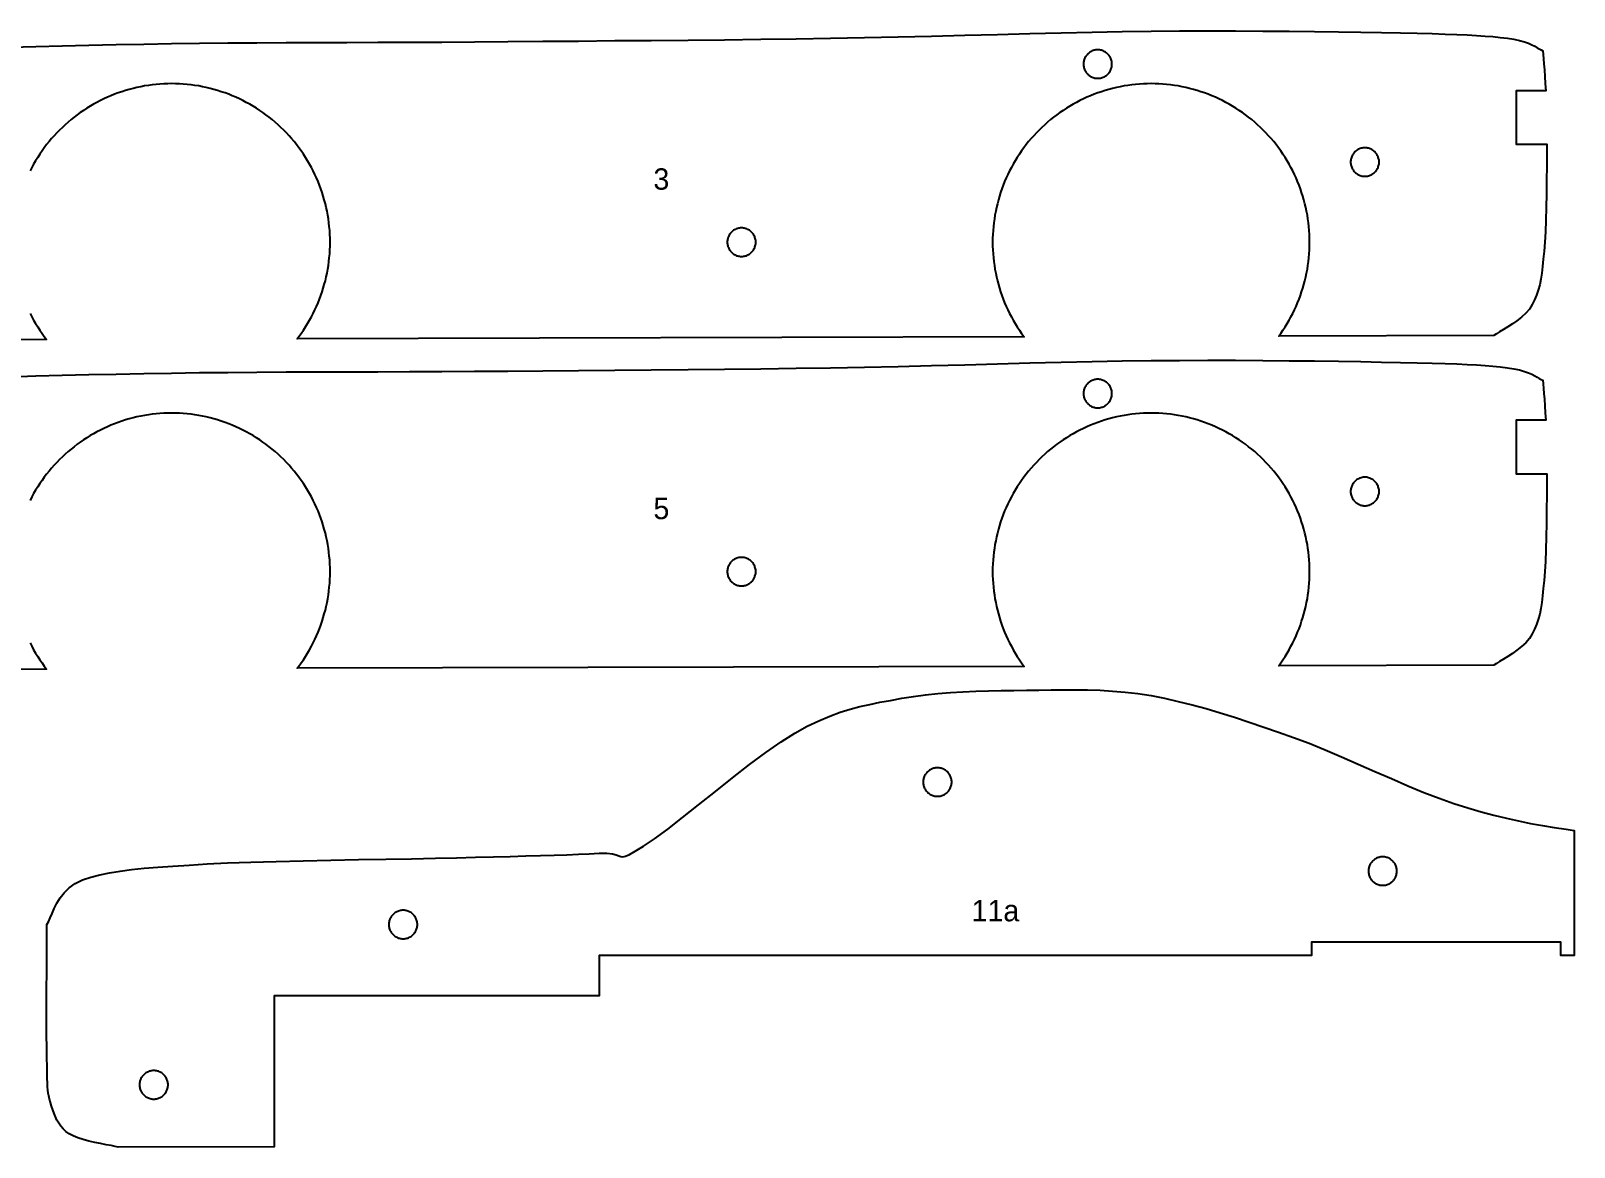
# Model space of a CAD drawing. Header units: metres. Extents: x 5 to 586, y 16 to 394.
# Drawn here: x 412.2 to 585.5, y 268.6 to 394 of the extents above; entities that cross this region are included whole.
import ezdxf
from ezdxf.enums import TextEntityAlignment as Align

# ---------------------------------------------------------------- set-up
doc = ezdxf.new("R2010")
doc.units = ezdxf.units.M
doc.layers.add('CORTAR', color=1, linetype='Continuous')
doc.layers.add('GRABAR', color=5, linetype='Continuous')

msp = doc.modelspace()

# ---------------------------------------------------------------- linework, layer by layer
at = {"layer": 'CORTAR'}
for points in [[(409.93, 392.16), (412.78, 392.24), (415.73, 392.32), (418.75, 392.39), (421.82, 392.46), (424.92, 392.51), (428.03, 392.57), (431.16, 392.62), (434.35, 392.65), (437.6, 392.67), (440.91, 392.69), (444.28, 392.7), (447.71, 392.71), (451.2, 392.72), (454.75, 392.73), (458.36, 392.74), (462.03, 392.77), (465.8, 392.8), (469.71, 392.83), (473.71, 392.86), (477.79, 392.9), (481.9, 392.93), (486.03, 392.97), (490.13, 393.01), (494.19, 393.06), (498.16, 393.11), (502.03, 393.17), (505.83, 393.24), (509.61, 393.32), (513.38, 393.41), (517.1, 393.51), (520.78, 393.61), (524.4, 393.7), (527.94, 393.79), (531.41, 393.87), (534.77, 393.93), (538.03, 393.97), (541.23, 393.99), (544.4, 394), (547.52, 394), (550.57, 393.98), (553.53, 393.96), (556.37, 393.93), (559.06, 393.89), (561.58, 393.85), (563.91, 393.81), (566.03, 393.77), (567.91, 393.73), (569.58, 393.69), (571.06, 393.64), (572.37, 393.6), (573.53, 393.54), (574.57, 393.49), (575.52, 393.42), (576.4, 393.35), (577.23, 393.26), (578.03, 393.17), (578.77, 393.06), (579.41, 392.92), (579.94, 392.76), (580.4, 392.6), (580.78, 392.43), (581.1, 392.27), (581.38, 392.11), (581.61, 391.97), (581.83, 391.86), (582.03, 391.77), (582.06, 391.35), (582.09, 390.85), (582.14, 390.28), (582.19, 389.62), (582.24, 388.89), (582.29, 388.1), (582.34, 387.27), (579.03, 387.27), (579.03, 381.27), (582.45, 381.27), (582.45, 380.33), (582.45, 378.8), (582.44, 377.24), (582.42, 375.68), (582.4, 374.16), (582.36, 372.73), (582.3, 371.42), (582.23, 370.27), (582.15, 369.27), (582.07, 368.37), (581.99, 367.54), (581.89, 366.8), (581.79, 366.11), (581.66, 365.48), (581.5, 364.89), (581.31, 364.33), (581.09, 363.8), (580.83, 363.27), (580.5, 362.76), (580.09, 362.29), (579.62, 361.85), (579.11, 361.45), (578.59, 361.08), (578.08, 360.75), (577.59, 360.45), (577.16, 360.19), (576.8, 359.96), (576.53, 359.77), (552.35, 359.7), (552.58, 360.02), (552.83, 360.38), (553.07, 360.75), (553.3, 361.12), (553.52, 361.5), (553.73, 361.88), (553.93, 362.27), (554.12, 362.66), (554.3, 363.06), (554.47, 363.46), (554.64, 363.86), (554.79, 364.27), (554.93, 364.69), (555.06, 365.1), (555.18, 365.52), (555.3, 365.94), (555.4, 366.37), (555.49, 366.8), (555.57, 367.23), (555.64, 367.66), (555.7, 368.09), (555.74, 368.52), (555.78, 368.96), (555.81, 369.4), (555.82, 369.83), (555.83, 370.27), (555.82, 370.71), (555.81, 371.14), (555.78, 371.58), (555.74, 372.01), (555.7, 372.45), (555.64, 372.88), (555.57, 373.31), (555.49, 373.74), (555.4, 374.17), (555.3, 374.59), (555.18, 375.02), (555.06, 375.44), (554.93, 375.85), (554.79, 376.27), (554.64, 376.68), (554.47, 377.08), (554.3, 377.48), (554.12, 377.88), (553.93, 378.27), (553.73, 378.66), (553.52, 379.04), (553.3, 379.42), (553.07, 379.79), (552.83, 380.16), (552.58, 380.52), (552.33, 380.87), (552.06, 381.22), (551.79, 381.56), (551.51, 381.9), (551.22, 382.22), (550.92, 382.54), (550.62, 382.86), (550.3, 383.16), (549.98, 383.46), (549.66, 383.75), (549.32, 384.03), (548.98, 384.3), (548.63, 384.57), (548.28, 384.82), (547.92, 385.07), (547.55, 385.31), (547.18, 385.54), (546.8, 385.76), (546.42, 385.97), (546.03, 386.17), (545.64, 386.36), (545.24, 386.54), (544.84, 386.71), (544.44, 386.88), (544.03, 387.03), (543.61, 387.17), (543.2, 387.3), (542.78, 387.42), (542.35, 387.54), (541.93, 387.64), (541.5, 387.73), (541.07, 387.81), (540.64, 387.88), (540.21, 387.94), (539.77, 387.98), (539.34, 388.02), (538.9, 388.05), (538.47, 388.06), (538.03, 388.07), (537.59, 388.06), (537.16, 388.05), (536.72, 388.02), (536.28, 387.98), (535.85, 387.94), (535.42, 387.88), (534.99, 387.81), (534.56, 387.73), (534.13, 387.64), (533.7, 387.54), (533.28, 387.42), (532.86, 387.3), (532.45, 387.17), (532.03, 387.03), (531.62, 386.88), (531.22, 386.71), (530.82, 386.54), (530.42, 386.36), (530.03, 386.17), (529.64, 385.97), (529.26, 385.76), (528.88, 385.54), (528.51, 385.31), (528.14, 385.07), (527.78, 384.82), (527.43, 384.57), (527.08, 384.3), (526.74, 384.03), (526.4, 383.75), (526.08, 383.46), (525.76, 383.16), (525.44, 382.86), (525.14, 382.54), (524.84, 382.22), (524.55, 381.9), (524.27, 381.56), (524, 381.22), (523.73, 380.87), (523.48, 380.52), (523.23, 380.16), (522.99, 379.79), (522.76, 379.42), (522.54, 379.04), (522.33, 378.66), (522.13, 378.27), (521.94, 377.88), (521.76, 377.48), (521.58, 377.08), (521.42, 376.68), (521.27, 376.27), (521.13, 375.85), (521, 375.44), (520.87, 375.02), (520.76, 374.59), (520.66, 374.17), (520.57, 373.74), (520.49, 373.31), (520.42, 372.88), (520.36, 372.45), (520.32, 372.01), (520.28, 371.58), (520.25, 371.14), (520.23, 370.71), (520.23, 370.27), (520.23, 369.83), (520.25, 369.4), (520.28, 368.96), (520.32, 368.52), (520.36, 368.09), (520.42, 367.66), (520.49, 367.23), (520.57, 366.8), (520.66, 366.37), (520.76, 365.94), (520.87, 365.52), (521, 365.1), (521.13, 364.69), (521.27, 364.27), (521.42, 363.86), (521.58, 363.46), (521.76, 363.06), (521.94, 362.66), (522.13, 362.27), (522.33, 361.88), (522.54, 361.5), (522.76, 361.12), (522.99, 360.75), (523.23, 360.38), (523.48, 360.02), (523.73, 359.67), (523.76, 359.63), (442.13, 359.41), (442.33, 359.67), (442.58, 360.02), (442.83, 360.38), (443.07, 360.75), (443.3, 361.12), (443.52, 361.5), (443.73, 361.88), (443.93, 362.27), (444.12, 362.66), (444.3, 363.06), (444.47, 363.46), (444.64, 363.86), (444.79, 364.27), (444.93, 364.69), (445.06, 365.1), (445.18, 365.52), (445.3, 365.94), (445.4, 366.37), (445.49, 366.8), (445.57, 367.23), (445.64, 367.66), (445.7, 368.09), (445.74, 368.52), (445.78, 368.96), (445.81, 369.4), (445.82, 369.83), (445.83, 370.27), (445.82, 370.71), (445.81, 371.14), (445.78, 371.58), (445.74, 372.01), (445.7, 372.45), (445.64, 372.88), (445.57, 373.31), (445.49, 373.74), (445.4, 374.17), (445.3, 374.59), (445.18, 375.02), (445.06, 375.44), (444.93, 375.85), (444.79, 376.27), (444.64, 376.68), (444.47, 377.08), (444.3, 377.48), (444.12, 377.88), (443.93, 378.27), (443.73, 378.66), (443.52, 379.04), (443.3, 379.42), (443.07, 379.79), (442.83, 380.16), (442.58, 380.52), (442.33, 380.87), (442.06, 381.22), (441.79, 381.56), (441.51, 381.9), (441.22, 382.22), (440.92, 382.54), (440.62, 382.86), (440.3, 383.16), (439.98, 383.46), (439.66, 383.75), (439.32, 384.03), (438.98, 384.3), (438.63, 384.57), (438.28, 384.82), (437.92, 385.07), (437.55, 385.31), (437.18, 385.54), (436.8, 385.76), (436.42, 385.97), (436.03, 386.17), (435.64, 386.36), (435.24, 386.54), (434.84, 386.71), (434.44, 386.88), (434.03, 387.03), (433.61, 387.17), (433.2, 387.3), (432.78, 387.42), (432.35, 387.54), (431.93, 387.64), (431.5, 387.73), (431.07, 387.81), (430.64, 387.88), (430.21, 387.94), (429.77, 387.98), (429.34, 388.02), (428.9, 388.05), (428.47, 388.06), (428.03, 388.07), (427.59, 388.06), (427.16, 388.05), (426.72, 388.02), (426.28, 387.98), (425.85, 387.94), (425.42, 387.88), (424.99, 387.81), (424.56, 387.73), (424.13, 387.64), (423.7, 387.54), (423.28, 387.42), (422.86, 387.3), (422.45, 387.17), (422.03, 387.03), (421.62, 386.88), (421.22, 386.71), (420.82, 386.54), (420.42, 386.36), (420.03, 386.17), (419.64, 385.97), (419.26, 385.76), (418.88, 385.54), (418.51, 385.31), (418.14, 385.07), (417.78, 384.82), (417.43, 384.57), (417.08, 384.3), (416.74, 384.03), (416.4, 383.75), (416.08, 383.46), (415.76, 383.16), (415.44, 382.86), (415.14, 382.54), (414.84, 382.22), (414.55, 381.9), (414.27, 381.56), (414, 381.22), (413.73, 380.87), (413.48, 380.52), (413.23, 380.16), (412.99, 379.79), (412.76, 379.42), (412.54, 379.04), (412.33, 378.66), (412.13, 378.27)], [(412.13, 362.27), (412.33, 361.88), (412.54, 361.5), (412.76, 361.12), (412.99, 360.75), (413.23, 360.38), (413.48, 360.02), (413.73, 359.67), (413.99, 359.33), (390.03, 359.27)], [(409.93, 355.16), (412.78, 355.24), (415.73, 355.32), (418.75, 355.39), (421.82, 355.46), (424.92, 355.51), (428.03, 355.57), (431.16, 355.62), (434.35, 355.65), (437.6, 355.67), (440.91, 355.69), (444.28, 355.7), (447.71, 355.71), (451.2, 355.72), (454.75, 355.73), (458.36, 355.74), (462.03, 355.77), (465.8, 355.8), (469.71, 355.83), (473.71, 355.86), (477.79, 355.9), (481.9, 355.93), (486.03, 355.97), (490.13, 356.01), (494.19, 356.06), (498.16, 356.11), (502.03, 356.17), (505.83, 356.24), (509.61, 356.32), (513.38, 356.41), (517.1, 356.51), (520.78, 356.61), (524.4, 356.7), (527.94, 356.79), (531.41, 356.87), (534.77, 356.93), (538.03, 356.97), (541.23, 356.99), (544.4, 357), (547.52, 357), (550.57, 356.98), (553.53, 356.96), (556.37, 356.93), (559.06, 356.89), (561.58, 356.85), (563.91, 356.81), (566.03, 356.77), (567.91, 356.73), (569.58, 356.69), (571.06, 356.64), (572.37, 356.6), (573.53, 356.54), (574.57, 356.49), (575.52, 356.42), (576.4, 356.35), (577.23, 356.26), (578.03, 356.17), (578.77, 356.06), (579.41, 355.92), (579.94, 355.76), (580.4, 355.6), (580.78, 355.43), (581.1, 355.27), (581.38, 355.11), (581.61, 354.97), (581.83, 354.86), (582.03, 354.77), (582.06, 354.35), (582.09, 353.85), (582.14, 353.28), (582.19, 352.62), (582.24, 351.89), (582.29, 351.1), (582.34, 350.27), (579.03, 350.27), (579.03, 344.27), (582.45, 344.27), (582.45, 343.33), (582.45, 341.8), (582.44, 340.24), (582.42, 338.68), (582.4, 337.16), (582.36, 335.73), (582.3, 334.42), (582.23, 333.27), (582.15, 332.27), (582.07, 331.37), (581.99, 330.54), (581.89, 329.8), (581.79, 329.11), (581.66, 328.48), (581.5, 327.89), (581.31, 327.33), (581.09, 326.8), (580.83, 326.27), (580.5, 325.76), (580.09, 325.29), (579.62, 324.85), (579.11, 324.45), (578.59, 324.08), (578.08, 323.75), (577.59, 323.45), (577.16, 323.19), (576.8, 322.96), (576.53, 322.77), (552.35, 322.7), (552.58, 323.02), (552.83, 323.38), (553.07, 323.75), (553.3, 324.12), (553.52, 324.5), (553.73, 324.88), (553.93, 325.27), (554.12, 325.66), (554.3, 326.06), (554.47, 326.46), (554.64, 326.86), (554.79, 327.27), (554.93, 327.69), (555.06, 328.1), (555.18, 328.52), (555.3, 328.94), (555.4, 329.37), (555.49, 329.8), (555.57, 330.23), (555.64, 330.66), (555.7, 331.09), (555.74, 331.52), (555.78, 331.96), (555.81, 332.4), (555.82, 332.83), (555.83, 333.27), (555.82, 333.71), (555.81, 334.14), (555.78, 334.58), (555.74, 335.01), (555.7, 335.45), (555.64, 335.88), (555.57, 336.31), (555.49, 336.74), (555.4, 337.17), (555.3, 337.59), (555.18, 338.02), (555.06, 338.44), (554.93, 338.85), (554.79, 339.27), (554.64, 339.68), (554.47, 340.08), (554.3, 340.48), (554.12, 340.88), (553.93, 341.27), (553.73, 341.66), (553.52, 342.04), (553.3, 342.42), (553.07, 342.79), (552.83, 343.16), (552.58, 343.52), (552.33, 343.87), (552.06, 344.22), (551.79, 344.56), (551.51, 344.9), (551.22, 345.22), (550.92, 345.54), (550.62, 345.86), (550.3, 346.16), (549.98, 346.46), (549.66, 346.75), (549.32, 347.03), (548.98, 347.3), (548.63, 347.57), (548.28, 347.82), (547.92, 348.07), (547.55, 348.31), (547.18, 348.54), (546.8, 348.76), (546.42, 348.97), (546.03, 349.17), (545.64, 349.36), (545.24, 349.54), (544.84, 349.71), (544.44, 349.88), (544.03, 350.03), (543.61, 350.17), (543.2, 350.3), (542.78, 350.42), (542.35, 350.54), (541.93, 350.64), (541.5, 350.73), (541.07, 350.81), (540.64, 350.88), (540.21, 350.94), (539.77, 350.98), (539.34, 351.02), (538.9, 351.05), (538.47, 351.06), (538.03, 351.07), (537.59, 351.06), (537.16, 351.05), (536.72, 351.02), (536.28, 350.98), (535.85, 350.94), (535.42, 350.88), (534.99, 350.81), (534.56, 350.73), (534.13, 350.64), (533.7, 350.54), (533.28, 350.42), (532.86, 350.3), (532.45, 350.17), (532.03, 350.03), (531.62, 349.88), (531.22, 349.71), (530.82, 349.54), (530.42, 349.36), (530.03, 349.17), (529.64, 348.97), (529.26, 348.76), (528.88, 348.54), (528.51, 348.31), (528.14, 348.07), (527.78, 347.82), (527.43, 347.57), (527.08, 347.3), (526.74, 347.03), (526.4, 346.75), (526.08, 346.46), (525.76, 346.16), (525.44, 345.86), (525.14, 345.54), (524.84, 345.22), (524.55, 344.9), (524.27, 344.56), (524, 344.22), (523.73, 343.87), (523.48, 343.52), (523.23, 343.16), (522.99, 342.79), (522.76, 342.42), (522.54, 342.04), (522.33, 341.66), (522.13, 341.27), (521.94, 340.88), (521.76, 340.48), (521.58, 340.08), (521.42, 339.68), (521.27, 339.27), (521.13, 338.85), (521, 338.44), (520.87, 338.02), (520.76, 337.59), (520.66, 337.17), (520.57, 336.74), (520.49, 336.31), (520.42, 335.88), (520.36, 335.45), (520.32, 335.01), (520.28, 334.58), (520.25, 334.14), (520.23, 333.71), (520.23, 333.27), (520.23, 332.83), (520.25, 332.4), (520.28, 331.96), (520.32, 331.52), (520.36, 331.09), (520.42, 330.66), (520.49, 330.23), (520.57, 329.8), (520.66, 329.37), (520.76, 328.94), (520.87, 328.52), (521, 328.1), (521.13, 327.69), (521.27, 327.27), (521.42, 326.86), (521.58, 326.46), (521.76, 326.06), (521.94, 325.66), (522.13, 325.27), (522.33, 324.88), (522.54, 324.5), (522.76, 324.12), (522.99, 323.75), (523.23, 323.38), (523.48, 323.02), (523.73, 322.67), (523.76, 322.63), (442.13, 322.41), (442.33, 322.67), (442.58, 323.02), (442.83, 323.38), (443.07, 323.75), (443.3, 324.12), (443.52, 324.5), (443.73, 324.88), (443.93, 325.27), (444.12, 325.66), (444.3, 326.06), (444.47, 326.46), (444.64, 326.86), (444.79, 327.27), (444.93, 327.69), (445.06, 328.1), (445.18, 328.52), (445.3, 328.94), (445.4, 329.37), (445.49, 329.8), (445.57, 330.23), (445.64, 330.66), (445.7, 331.09), (445.74, 331.52), (445.78, 331.96), (445.81, 332.4), (445.82, 332.83), (445.83, 333.27), (445.82, 333.71), (445.81, 334.14), (445.78, 334.58), (445.74, 335.01), (445.7, 335.45), (445.64, 335.88), (445.57, 336.31), (445.49, 336.74), (445.4, 337.17), (445.3, 337.59), (445.18, 338.02), (445.06, 338.44), (444.93, 338.85), (444.79, 339.27), (444.64, 339.68), (444.47, 340.08), (444.3, 340.48), (444.12, 340.88), (443.93, 341.27), (443.73, 341.66), (443.52, 342.04), (443.3, 342.42), (443.07, 342.79), (442.83, 343.16), (442.58, 343.52), (442.33, 343.87), (442.06, 344.22), (441.79, 344.56), (441.51, 344.9), (441.22, 345.22), (440.92, 345.54), (440.62, 345.86), (440.3, 346.16), (439.98, 346.46), (439.66, 346.75), (439.32, 347.03), (438.98, 347.3), (438.63, 347.57), (438.28, 347.82), (437.92, 348.07), (437.55, 348.31), (437.18, 348.54), (436.8, 348.76), (436.42, 348.97), (436.03, 349.17), (435.64, 349.36), (435.24, 349.54), (434.84, 349.71), (434.44, 349.88), (434.03, 350.03), (433.61, 350.17), (433.2, 350.3), (432.78, 350.42), (432.35, 350.54), (431.93, 350.64), (431.5, 350.73), (431.07, 350.81), (430.64, 350.88), (430.21, 350.94), (429.77, 350.98), (429.34, 351.02), (428.9, 351.05), (428.47, 351.06), (428.03, 351.07), (427.59, 351.06), (427.16, 351.05), (426.72, 351.02), (426.28, 350.98), (425.85, 350.94), (425.42, 350.88), (424.99, 350.81), (424.56, 350.73), (424.13, 350.64), (423.7, 350.54), (423.28, 350.42), (422.86, 350.3), (422.45, 350.17), (422.03, 350.03), (421.62, 349.88), (421.22, 349.71), (420.82, 349.54), (420.42, 349.36), (420.03, 349.17), (419.64, 348.97), (419.26, 348.76), (418.88, 348.54), (418.51, 348.31), (418.14, 348.07), (417.78, 347.82), (417.43, 347.57), (417.08, 347.3), (416.74, 347.03), (416.4, 346.75), (416.08, 346.46), (415.76, 346.16), (415.44, 345.86), (415.14, 345.54), (414.84, 345.22), (414.55, 344.9), (414.27, 344.56), (414, 344.22), (413.73, 343.87), (413.48, 343.52), (413.23, 343.16), (412.99, 342.79), (412.76, 342.42), (412.54, 342.04), (412.33, 341.66), (412.13, 341.27)], [(412.13, 325.27), (412.33, 324.88), (412.54, 324.5), (412.76, 324.12), (412.99, 323.75), (413.23, 323.38), (413.48, 323.02), (413.73, 322.67), (413.99, 322.33), (390.03, 322.27)]]:
    msp.add_lwpolyline(points, dxfattribs=at)
for points in [[(533.63, 390.37), (533.62, 390.48), (533.6, 390.58), (533.57, 390.68), (533.54, 390.78), (533.51, 390.88), (533.46, 390.98), (533.42, 391.07), (533.36, 391.16), (533.3, 391.24), (533.23, 391.32), (533.16, 391.4), (533.08, 391.47), (533, 391.54), (532.92, 391.6), (532.83, 391.66), (532.74, 391.7), (532.64, 391.75), (532.54, 391.78), (532.44, 391.82), (532.34, 391.84), (532.24, 391.86), (532.13, 391.87), (532.03, 391.87), (531.92, 391.87), (531.82, 391.86), (531.72, 391.84), (531.62, 391.82), (531.52, 391.78), (531.42, 391.75), (531.32, 391.7), (531.23, 391.66), (531.14, 391.6), (531.06, 391.54), (530.97, 391.47), (530.9, 391.4), (530.83, 391.32), (530.76, 391.24), (530.7, 391.16), (530.64, 391.07), (530.59, 390.98), (530.55, 390.88), (530.51, 390.78), (530.48, 390.68), (530.46, 390.58), (530.44, 390.48), (530.43, 390.37), (530.43, 390.27), (530.43, 390.16), (530.44, 390.06), (530.46, 389.96), (530.48, 389.86), (530.51, 389.76), (530.55, 389.66), (530.59, 389.56), (530.64, 389.47), (530.7, 389.38), (530.76, 389.3), (530.83, 389.21), (530.9, 389.14), (530.97, 389.07), (531.06, 389), (531.14, 388.94), (531.23, 388.88), (531.32, 388.83), (531.42, 388.79), (531.52, 388.75), (531.62, 388.72), (531.72, 388.7), (531.82, 388.68), (531.92, 388.67), (532.03, 388.67), (532.13, 388.67), (532.24, 388.68), (532.34, 388.7), (532.44, 388.72), (532.54, 388.75), (532.64, 388.79), (532.74, 388.83), (532.83, 388.88), (532.92, 388.94), (533, 389), (533.08, 389.07), (533.16, 389.14), (533.23, 389.21), (533.3, 389.3), (533.36, 389.38), (533.42, 389.47), (533.46, 389.56), (533.51, 389.66), (533.54, 389.76), (533.57, 389.86), (533.6, 389.96), (533.62, 390.06), (533.63, 390.16), (533.63, 390.27), (533.63, 390.37)], [(563.62, 379.48), (563.6, 379.58), (563.57, 379.68), (563.54, 379.78), (563.51, 379.88), (563.46, 379.98), (563.42, 380.07), (563.36, 380.16), (563.3, 380.24), (563.23, 380.32), (563.16, 380.4), (563.08, 380.47), (563, 380.54), (562.92, 380.6), (562.83, 380.66), (562.74, 380.7), (562.64, 380.75), (562.54, 380.78), (562.44, 380.82), (562.34, 380.84), (562.24, 380.86), (562.13, 380.87), (562.03, 380.87), (561.92, 380.87), (561.82, 380.86), (561.72, 380.84), (561.62, 380.82), (561.52, 380.78), (561.42, 380.75), (561.32, 380.7), (561.23, 380.66), (561.14, 380.6), (561.06, 380.54), (560.97, 380.47), (560.9, 380.4), (560.83, 380.32), (560.76, 380.24), (560.7, 380.16), (560.64, 380.07), (560.59, 379.98), (560.55, 379.88), (560.51, 379.78), (560.48, 379.68), (560.46, 379.58), (560.44, 379.48), (560.43, 379.37), (560.43, 379.27), (560.43, 379.16), (560.44, 379.06), (560.46, 378.96), (560.48, 378.86), (560.51, 378.76), (560.55, 378.66), (560.59, 378.56), (560.64, 378.47), (560.7, 378.38), (560.76, 378.3), (560.83, 378.21), (560.9, 378.14), (560.97, 378.07), (561.06, 378), (561.14, 377.94), (561.23, 377.88), (561.32, 377.83), (561.42, 377.79), (561.52, 377.75), (561.62, 377.72), (561.72, 377.7), (561.82, 377.68), (561.92, 377.67), (562.03, 377.67), (562.13, 377.67), (562.24, 377.68), (562.34, 377.7), (562.44, 377.72), (562.54, 377.75), (562.64, 377.79), (562.74, 377.83), (562.83, 377.88), (562.92, 377.94), (563, 378), (563.08, 378.07), (563.16, 378.14), (563.23, 378.21), (563.3, 378.3), (563.36, 378.38), (563.42, 378.47), (563.46, 378.56), (563.51, 378.66), (563.54, 378.76), (563.57, 378.86), (563.6, 378.96), (563.62, 379.06), (563.63, 379.16), (563.63, 379.27), (563.63, 379.37), (563.62, 379.48)], [(493.6, 370.58), (493.57, 370.68), (493.54, 370.78), (493.51, 370.88), (493.46, 370.98), (493.42, 371.07), (493.36, 371.16), (493.3, 371.24), (493.23, 371.32), (493.16, 371.4), (493.08, 371.47), (493, 371.54), (492.92, 371.6), (492.83, 371.66), (492.74, 371.7), (492.64, 371.75), (492.54, 371.78), (492.44, 371.82), (492.34, 371.84), (492.24, 371.86), (492.13, 371.87), (492.03, 371.87), (491.92, 371.87), (491.82, 371.86), (491.72, 371.84), (491.62, 371.82), (491.52, 371.78), (491.42, 371.75), (491.32, 371.7), (491.23, 371.66), (491.14, 371.6), (491.06, 371.54), (490.97, 371.47), (490.9, 371.4), (490.83, 371.32), (490.76, 371.24), (490.7, 371.16), (490.64, 371.07), (490.59, 370.98), (490.55, 370.88), (490.51, 370.78), (490.48, 370.68), (490.46, 370.58), (490.44, 370.48), (490.43, 370.37), (490.43, 370.27), (490.43, 370.16), (490.44, 370.06), (490.46, 369.96), (490.48, 369.86), (490.51, 369.76), (490.55, 369.66), (490.59, 369.56), (490.64, 369.47), (490.7, 369.38), (490.76, 369.3), (490.83, 369.21), (490.9, 369.14), (490.97, 369.07), (491.06, 369), (491.14, 368.94), (491.23, 368.88), (491.32, 368.83), (491.42, 368.79), (491.52, 368.75), (491.62, 368.72), (491.72, 368.7), (491.82, 368.68), (491.92, 368.67), (492.03, 368.67), (492.13, 368.67), (492.24, 368.68), (492.34, 368.7), (492.44, 368.72), (492.54, 368.75), (492.64, 368.79), (492.74, 368.83), (492.83, 368.88), (492.92, 368.94), (493, 369), (493.08, 369.07), (493.16, 369.14), (493.23, 369.21), (493.3, 369.3), (493.36, 369.38), (493.42, 369.47), (493.46, 369.56), (493.51, 369.66), (493.54, 369.76), (493.57, 369.86), (493.6, 369.96), (493.62, 370.06), (493.63, 370.16), (493.63, 370.27), (493.63, 370.37), (493.62, 370.48), (493.6, 370.58)], [(533.63, 353.37), (533.62, 353.48), (533.6, 353.58), (533.57, 353.68), (533.54, 353.78), (533.51, 353.88), (533.46, 353.98), (533.42, 354.07), (533.36, 354.16), (533.3, 354.24), (533.23, 354.32), (533.16, 354.4), (533.08, 354.47), (533, 354.54), (532.92, 354.6), (532.83, 354.66), (532.74, 354.7), (532.64, 354.75), (532.54, 354.78), (532.44, 354.82), (532.34, 354.84), (532.24, 354.86), (532.13, 354.87), (532.03, 354.87), (531.92, 354.87), (531.82, 354.86), (531.72, 354.84), (531.62, 354.82), (531.52, 354.78), (531.42, 354.75), (531.32, 354.7), (531.23, 354.66), (531.14, 354.6), (531.06, 354.54), (530.97, 354.47), (530.9, 354.4), (530.83, 354.32), (530.76, 354.24), (530.7, 354.16), (530.64, 354.07), (530.59, 353.98), (530.55, 353.88), (530.51, 353.78), (530.48, 353.68), (530.46, 353.58), (530.44, 353.48), (530.43, 353.37), (530.43, 353.27), (530.43, 353.16), (530.44, 353.06), (530.46, 352.96), (530.48, 352.86), (530.51, 352.76), (530.55, 352.66), (530.59, 352.56), (530.64, 352.47), (530.7, 352.38), (530.76, 352.3), (530.83, 352.21), (530.9, 352.14), (530.97, 352.07), (531.06, 352), (531.14, 351.94), (531.23, 351.88), (531.32, 351.83), (531.42, 351.79), (531.52, 351.75), (531.62, 351.72), (531.72, 351.7), (531.82, 351.68), (531.92, 351.67), (532.03, 351.67), (532.13, 351.67), (532.24, 351.68), (532.34, 351.7), (532.44, 351.72), (532.54, 351.75), (532.64, 351.79), (532.74, 351.83), (532.83, 351.88), (532.92, 351.94), (533, 352), (533.08, 352.07), (533.16, 352.14), (533.23, 352.21), (533.3, 352.3), (533.36, 352.38), (533.42, 352.47), (533.46, 352.56), (533.51, 352.66), (533.54, 352.76), (533.57, 352.86), (533.6, 352.96), (533.62, 353.06), (533.63, 353.16), (533.63, 353.27), (533.63, 353.37)], [(563.62, 342.48), (563.6, 342.58), (563.57, 342.68), (563.54, 342.78), (563.51, 342.88), (563.46, 342.98), (563.42, 343.07), (563.36, 343.16), (563.3, 343.24), (563.23, 343.32), (563.16, 343.4), (563.08, 343.47), (563, 343.54), (562.92, 343.6), (562.83, 343.66), (562.74, 343.7), (562.64, 343.75), (562.54, 343.78), (562.44, 343.82), (562.34, 343.84), (562.24, 343.86), (562.13, 343.87), (562.03, 343.87), (561.92, 343.87), (561.82, 343.86), (561.72, 343.84), (561.62, 343.82), (561.52, 343.78), (561.42, 343.75), (561.32, 343.7), (561.23, 343.66), (561.14, 343.6), (561.06, 343.54), (560.97, 343.47), (560.9, 343.4), (560.83, 343.32), (560.76, 343.24), (560.7, 343.16), (560.64, 343.07), (560.59, 342.98), (560.55, 342.88), (560.51, 342.78), (560.48, 342.68), (560.46, 342.58), (560.44, 342.48), (560.43, 342.37), (560.43, 342.27), (560.43, 342.16), (560.44, 342.06), (560.46, 341.96), (560.48, 341.86), (560.51, 341.76), (560.55, 341.66), (560.59, 341.56), (560.64, 341.47), (560.7, 341.38), (560.76, 341.3), (560.83, 341.21), (560.9, 341.14), (560.97, 341.07), (561.06, 341), (561.14, 340.94), (561.23, 340.88), (561.32, 340.83), (561.42, 340.79), (561.52, 340.75), (561.62, 340.72), (561.72, 340.7), (561.82, 340.68), (561.92, 340.67), (562.03, 340.67), (562.13, 340.67), (562.24, 340.68), (562.34, 340.7), (562.44, 340.72), (562.54, 340.75), (562.64, 340.79), (562.74, 340.83), (562.83, 340.88), (562.92, 340.94), (563, 341), (563.08, 341.07), (563.16, 341.14), (563.23, 341.21), (563.3, 341.3), (563.36, 341.38), (563.42, 341.47), (563.46, 341.56), (563.51, 341.66), (563.54, 341.76), (563.57, 341.86), (563.6, 341.96), (563.62, 342.06), (563.63, 342.16), (563.63, 342.27), (563.63, 342.37), (563.62, 342.48)], [(493.6, 333.58), (493.57, 333.68), (493.54, 333.78), (493.51, 333.88), (493.46, 333.98), (493.42, 334.07), (493.36, 334.16), (493.3, 334.24), (493.23, 334.32), (493.16, 334.4), (493.08, 334.47), (493, 334.54), (492.92, 334.6), (492.83, 334.66), (492.74, 334.7), (492.64, 334.75), (492.54, 334.78), (492.44, 334.82), (492.34, 334.84), (492.24, 334.86), (492.13, 334.87), (492.03, 334.87), (491.92, 334.87), (491.82, 334.86), (491.72, 334.84), (491.62, 334.82), (491.52, 334.78), (491.42, 334.75), (491.32, 334.7), (491.23, 334.66), (491.14, 334.6), (491.06, 334.54), (490.97, 334.47), (490.9, 334.4), (490.83, 334.32), (490.76, 334.24), (490.7, 334.16), (490.64, 334.07), (490.59, 333.98), (490.55, 333.88), (490.51, 333.78), (490.48, 333.68), (490.46, 333.58), (490.44, 333.48), (490.43, 333.37), (490.43, 333.27), (490.43, 333.16), (490.44, 333.06), (490.46, 332.96), (490.48, 332.86), (490.51, 332.76), (490.55, 332.66), (490.59, 332.56), (490.64, 332.47), (490.7, 332.38), (490.76, 332.3), (490.83, 332.21), (490.9, 332.14), (490.97, 332.07), (491.06, 332), (491.14, 331.94), (491.23, 331.88), (491.32, 331.83), (491.42, 331.79), (491.52, 331.75), (491.62, 331.72), (491.72, 331.7), (491.82, 331.68), (491.92, 331.67), (492.03, 331.67), (492.13, 331.67), (492.24, 331.68), (492.34, 331.7), (492.44, 331.72), (492.54, 331.75), (492.64, 331.79), (492.74, 331.83), (492.83, 331.88), (492.92, 331.94), (493, 332), (493.08, 332.07), (493.16, 332.14), (493.23, 332.21), (493.3, 332.3), (493.36, 332.38), (493.42, 332.47), (493.46, 332.56), (493.51, 332.66), (493.54, 332.76), (493.57, 332.86), (493.6, 332.96), (493.62, 333.06), (493.63, 333.16), (493.63, 333.27), (493.63, 333.37), (493.62, 333.48), (493.6, 333.58)], [(415.52, 296.63), (415.97, 297.21), (416.53, 297.76), (417.21, 298.24), (418.03, 298.64), (418.96, 298.95), (419.97, 299.22), (421.05, 299.45), (422.24, 299.64), (423.53, 299.8), (424.94, 299.95), (426.49, 300.08), (428.17, 300.2), (430.02, 300.31), (432.03, 300.44), (434.32, 300.55), (436.93, 300.65), (439.78, 300.73), (442.8, 300.8), (445.9, 300.87), (449.02, 300.92), (452.07, 300.97), (454.97, 301.03), (457.65, 301.08), (460.03, 301.14), (462.16, 301.19), (464.17, 301.24), (466.06, 301.29), (467.82, 301.34), (469.47, 301.38), (471, 301.42), (472.42, 301.47), (473.73, 301.52), (474.93, 301.57), (476.03, 301.64), (476.92, 301.65), (477.54, 301.59), (477.96, 301.48), (478.25, 301.36), (478.47, 301.27), (478.69, 301.24), (478.99, 301.31), (479.44, 301.51), (480.09, 301.87), (481.03, 302.44), (482.27, 303.26), (483.74, 304.35), (485.4, 305.65), (487.21, 307.08), (489.09, 308.59), (491.01, 310.12), (492.92, 311.6), (494.76, 312.97), (496.48, 314.17), (498.03, 315.14), (499.42, 315.9), (500.72, 316.53), (501.93, 317.05), (503.09, 317.47), (504.22, 317.82), (505.33, 318.11), (506.44, 318.36), (507.58, 318.59), (508.77, 318.81), (510.03, 319.04), (511.35, 319.25), (512.7, 319.43), (514.08, 319.57), (515.49, 319.68), (516.9, 319.77), (518.33, 319.83), (519.77, 319.87), (521.2, 319.9), (522.62, 319.92), (524.03, 319.94), (525.42, 319.95), (526.8, 319.98), (528.17, 319.99), (529.53, 320), (530.9, 319.99), (532.29, 319.94), (533.68, 319.86), (535.1, 319.74), (536.55, 319.57), (538.03, 319.34), (539.54, 319.04), (541.07, 318.7), (542.62, 318.31), (544.19, 317.88), (545.78, 317.41), (547.39, 316.91), (549.02, 316.37), (550.67, 315.81), (552.34, 315.23), (554.03, 314.64), (555.77, 313.99), (557.57, 313.26), (559.41, 312.48), (561.28, 311.66), (563.15, 310.84), (565.02, 310.02), (566.86, 309.22), (568.65, 308.48), (570.38, 307.81), (572.03, 307.24), (573.59, 306.74), (575.09, 306.3), (576.52, 305.92), (577.92, 305.58), (579.28, 305.27), (580.62, 305), (581.96, 304.76), (583.29, 304.54), (584.65, 304.33), (585.53, 304.21), (585.53, 290.14), (584.03, 290.14), (584.03, 291.64), (556.03, 291.64), (556.03, 290.14), (476.03, 290.14), (476.03, 285.64), (439.53, 285.64), (439.53, 268.68), (422.03, 268.64), (421.69, 268.72), (421.23, 268.81), (420.68, 268.91), (420.06, 269.03), (419.41, 269.17), (418.75, 269.32), (418.1, 269.49), (417.5, 269.68), (416.97, 269.9), (416.53, 270.14), (416.17, 270.4), (415.86, 270.68), (415.6, 270.99), (415.36, 271.32), (415.16, 271.67), (414.98, 272.03), (414.83, 272.41), (414.69, 272.81), (414.56, 273.22), (414.43, 273.64), (414.32, 274.03), (414.23, 274.38), (414.17, 274.71), (414.13, 275.05), (414.1, 275.42), (414.08, 275.84), (414.07, 276.35), (414.06, 276.97), (414.05, 277.72), (414.03, 278.64), (414.01, 279.8), (414, 281.24), (414, 282.87), (414, 284.64), (414, 286.45), (414.01, 288.24), (414.02, 289.92), (414.02, 291.44), (414.03, 292.7), (414.03, 293.64), (414.22, 293.95), (414.41, 294.37), (414.62, 294.87), (414.86, 295.43), (415.15, 296.02), (415.52, 296.63)], [(515.6, 309.95), (515.57, 310.05), (515.54, 310.15), (515.51, 310.25), (515.46, 310.34), (515.42, 310.44), (515.36, 310.52), (515.3, 310.61), (515.23, 310.69), (515.16, 310.77), (515.08, 310.84), (515, 310.9), (514.92, 310.97), (514.83, 311.02), (514.74, 311.07), (514.64, 311.11), (514.54, 311.15), (514.44, 311.18), (514.34, 311.2), (514.24, 311.22), (514.13, 311.23), (514.03, 311.24), (513.92, 311.23), (513.82, 311.22), (513.72, 311.2), (513.62, 311.18), (513.52, 311.15), (513.42, 311.11), (513.32, 311.07), (513.23, 311.02), (513.14, 310.97), (513.06, 310.9), (512.97, 310.84), (512.9, 310.77), (512.83, 310.69), (512.76, 310.61), (512.7, 310.52), (512.64, 310.44), (512.59, 310.34), (512.55, 310.25), (512.51, 310.15), (512.48, 310.05), (512.46, 309.95), (512.44, 309.84), (512.43, 309.74), (512.43, 309.64), (512.43, 309.53), (512.44, 309.43), (512.46, 309.32), (512.48, 309.22), (512.51, 309.12), (512.55, 309.02), (512.59, 308.93), (512.64, 308.84), (512.7, 308.75), (512.76, 308.66), (512.83, 308.58), (512.9, 308.5), (512.97, 308.43), (513.06, 308.37), (513.14, 308.3), (513.23, 308.25), (513.32, 308.2), (513.42, 308.16), (513.52, 308.12), (513.62, 308.09), (513.72, 308.07), (513.82, 308.05), (513.92, 308.04), (514.03, 308.04), (514.13, 308.04), (514.24, 308.05), (514.34, 308.07), (514.44, 308.09), (514.54, 308.12), (514.64, 308.16), (514.74, 308.2), (514.83, 308.25), (514.92, 308.3), (515, 308.37), (515.08, 308.43), (515.16, 308.5), (515.23, 308.58), (515.3, 308.66), (515.36, 308.75), (515.42, 308.84), (515.46, 308.93), (515.51, 309.02), (515.54, 309.12), (515.57, 309.22), (515.6, 309.32), (515.62, 309.43), (515.63, 309.53), (515.63, 309.64), (515.63, 309.74), (515.62, 309.84), (515.6, 309.95)], [(565.62, 299.84), (565.6, 299.95), (565.57, 300.05), (565.54, 300.15), (565.51, 300.25), (565.46, 300.34), (565.42, 300.44), (565.36, 300.52), (565.3, 300.61), (565.23, 300.69), (565.16, 300.77), (565.08, 300.84), (565, 300.9), (564.92, 300.97), (564.83, 301.02), (564.74, 301.07), (564.64, 301.11), (564.54, 301.15), (564.44, 301.18), (564.34, 301.2), (564.24, 301.22), (564.13, 301.23), (564.03, 301.24), (563.92, 301.23), (563.82, 301.22), (563.72, 301.2), (563.62, 301.18), (563.52, 301.15), (563.42, 301.11), (563.32, 301.07), (563.23, 301.02), (563.14, 300.97), (563.06, 300.9), (562.97, 300.84), (562.9, 300.77), (562.83, 300.69), (562.76, 300.61), (562.7, 300.52), (562.64, 300.44), (562.59, 300.34), (562.55, 300.25), (562.51, 300.15), (562.48, 300.05), (562.46, 299.95), (562.44, 299.84), (562.43, 299.74), (562.43, 299.64), (562.43, 299.53), (562.44, 299.43), (562.46, 299.32), (562.48, 299.22), (562.51, 299.12), (562.55, 299.02), (562.59, 298.93), (562.64, 298.84), (562.7, 298.75), (562.76, 298.66), (562.83, 298.58), (562.9, 298.5), (562.97, 298.43), (563.06, 298.37), (563.14, 298.3), (563.23, 298.25), (563.32, 298.2), (563.42, 298.16), (563.52, 298.12), (563.62, 298.09), (563.72, 298.07), (563.82, 298.05), (563.92, 298.04), (564.03, 298.04), (564.13, 298.04), (564.24, 298.05), (564.34, 298.07), (564.44, 298.09), (564.54, 298.12), (564.64, 298.16), (564.74, 298.2), (564.83, 298.25), (564.92, 298.3), (565, 298.37), (565.08, 298.43), (565.16, 298.5), (565.23, 298.58), (565.3, 298.66), (565.36, 298.75), (565.42, 298.84), (565.46, 298.93), (565.51, 299.02), (565.54, 299.12), (565.57, 299.22), (565.6, 299.32), (565.62, 299.43), (565.63, 299.53), (565.63, 299.64), (565.63, 299.74), (565.62, 299.84)], [(455.63, 293.74), (455.62, 293.84), (455.6, 293.95), (455.57, 294.05), (455.54, 294.15), (455.51, 294.25), (455.46, 294.34), (455.42, 294.44), (455.36, 294.52), (455.3, 294.61), (455.23, 294.69), (455.16, 294.77), (455.08, 294.84), (455, 294.9), (454.92, 294.97), (454.83, 295.02), (454.74, 295.07), (454.64, 295.11), (454.54, 295.15), (454.44, 295.18), (454.34, 295.2), (454.24, 295.22), (454.13, 295.23), (454.03, 295.24), (453.92, 295.23), (453.82, 295.22), (453.72, 295.2), (453.62, 295.18), (453.52, 295.15), (453.42, 295.11), (453.32, 295.07), (453.23, 295.02), (453.14, 294.97), (453.06, 294.9), (452.97, 294.84), (452.9, 294.77), (452.83, 294.69), (452.76, 294.61), (452.7, 294.52), (452.64, 294.44), (452.59, 294.34), (452.55, 294.25), (452.51, 294.15), (452.48, 294.05), (452.46, 293.95), (452.44, 293.84), (452.43, 293.74), (452.43, 293.64), (452.43, 293.53), (452.44, 293.43), (452.46, 293.32), (452.48, 293.22), (452.51, 293.12), (452.55, 293.02), (452.59, 292.93), (452.64, 292.84), (452.7, 292.75), (452.76, 292.66), (452.83, 292.58), (452.9, 292.5), (452.97, 292.43), (453.06, 292.37), (453.14, 292.3), (453.23, 292.25), (453.32, 292.2), (453.42, 292.16), (453.52, 292.12), (453.62, 292.09), (453.72, 292.07), (453.82, 292.05), (453.92, 292.04), (454.03, 292.04), (454.13, 292.04), (454.24, 292.05), (454.34, 292.07), (454.44, 292.09), (454.54, 292.12), (454.64, 292.16), (454.74, 292.2), (454.83, 292.25), (454.92, 292.3), (455, 292.37), (455.08, 292.43), (455.16, 292.5), (455.23, 292.58), (455.3, 292.66), (455.36, 292.75), (455.42, 292.84), (455.46, 292.93), (455.51, 293.02), (455.54, 293.12), (455.57, 293.22), (455.6, 293.32), (455.62, 293.43), (455.63, 293.53), (455.63, 293.64), (455.63, 293.74)], [(427.57, 276.05), (427.54, 276.15), (427.51, 276.25), (427.46, 276.34), (427.42, 276.44), (427.36, 276.52), (427.3, 276.61), (427.23, 276.69), (427.16, 276.77), (427.08, 276.84), (427, 276.9), (426.92, 276.97), (426.83, 277.02), (426.74, 277.07), (426.64, 277.11), (426.54, 277.15), (426.44, 277.18), (426.34, 277.2), (426.24, 277.22), (426.13, 277.23), (426.03, 277.24), (425.92, 277.23), (425.82, 277.22), (425.72, 277.2), (425.62, 277.18), (425.52, 277.15), (425.42, 277.11), (425.32, 277.07), (425.23, 277.02), (425.14, 276.97), (425.06, 276.9), (424.97, 276.84), (424.9, 276.77), (424.83, 276.69), (424.76, 276.61), (424.7, 276.52), (424.64, 276.44), (424.59, 276.34), (424.55, 276.25), (424.51, 276.15), (424.48, 276.05), (424.46, 275.95), (424.44, 275.84), (424.43, 275.74), (424.43, 275.64), (424.43, 275.53), (424.44, 275.43), (424.46, 275.32), (424.48, 275.22), (424.51, 275.12), (424.55, 275.02), (424.59, 274.93), (424.64, 274.84), (424.7, 274.75), (424.76, 274.66), (424.83, 274.58), (424.9, 274.5), (424.97, 274.43), (425.06, 274.37), (425.14, 274.3), (425.23, 274.25), (425.32, 274.2), (425.42, 274.16), (425.52, 274.12), (425.62, 274.09), (425.72, 274.07), (425.82, 274.05), (425.92, 274.04), (426.03, 274.04), (426.13, 274.04), (426.24, 274.05), (426.34, 274.07), (426.44, 274.09), (426.54, 274.12), (426.64, 274.16), (426.74, 274.2), (426.83, 274.25), (426.92, 274.3), (427, 274.37), (427.08, 274.43), (427.16, 274.5), (427.23, 274.58), (427.3, 274.66), (427.36, 274.75), (427.42, 274.84), (427.46, 274.93), (427.51, 275.02), (427.54, 275.12), (427.57, 275.22), (427.6, 275.32), (427.62, 275.43), (427.63, 275.53), (427.63, 275.64), (427.63, 275.74), (427.62, 275.84), (427.6, 275.95), (427.57, 276.05)]]:
    msp.add_lwpolyline(points, close=True, dxfattribs=at)

# ---------------------------------------------------------------- texts
at = {"layer": 'GRABAR'}
for s, p in [('3', (483.03, 375.44)), ('5', (483.03, 338.44)), ('11a', (520.54, 293.28))]:
    msp.add_text(s, height=2.4, dxfattribs=at).set_placement(p, align=Align.BOTTOM_CENTER)

doc.saveas('drawing.dxf')
